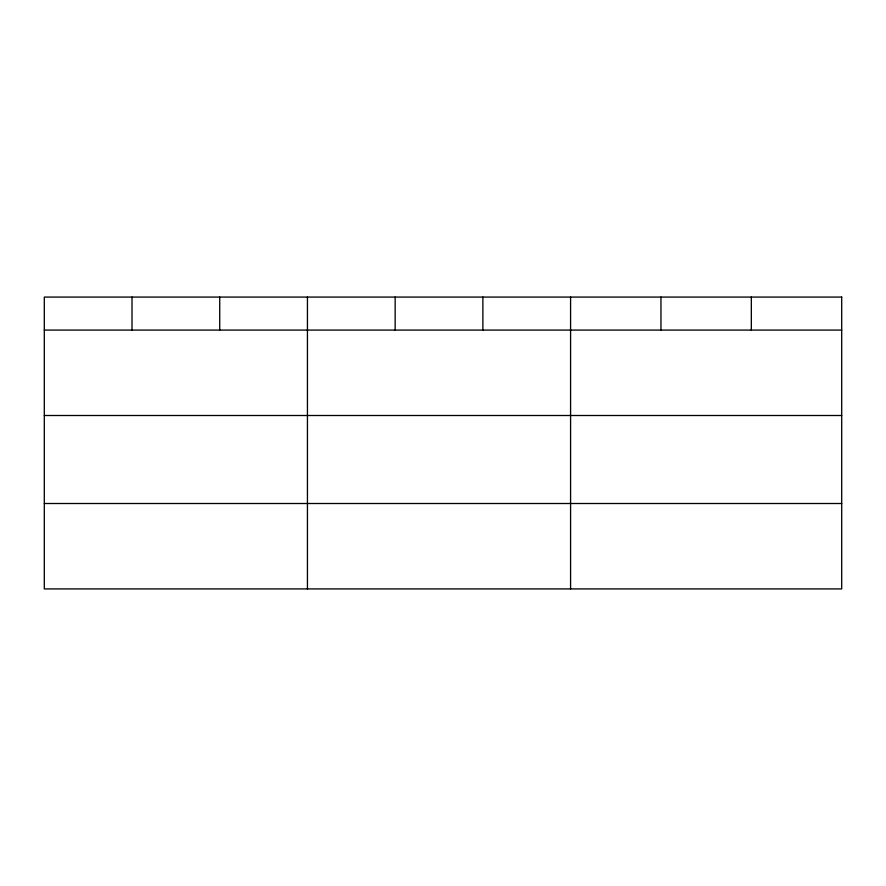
<?xml version="1.0" encoding="UTF-8"?>
<svg xmlns="http://www.w3.org/2000/svg" width="886" height="886" viewBox="0 0 886 886"><rect width="100%" height="100%" fill="white"/><g stroke="black" fill="none" stroke-linecap="round" stroke-linejoin="round"><path stroke-width="1.33" d="M44.3 330.079L841.7 330.079M44.3 415.501L841.7 415.501M44.3 503.503L841.7 503.503M751.328 297.076L751.328 330.079M660.956 297.076L660.956 330.079M570.584 297.076L570.584 588.924M482.87 297.076L482.87 330.079M395.156 297.076L395.156 330.079M307.442 297.076L307.442 588.924M219.728 297.076L219.728 330.079M132.014 297.076L132.014 330.079M841.7 297.076L44.3 297.076L44.3 588.924L841.7 588.924L841.7 297.076"/></g></svg>
